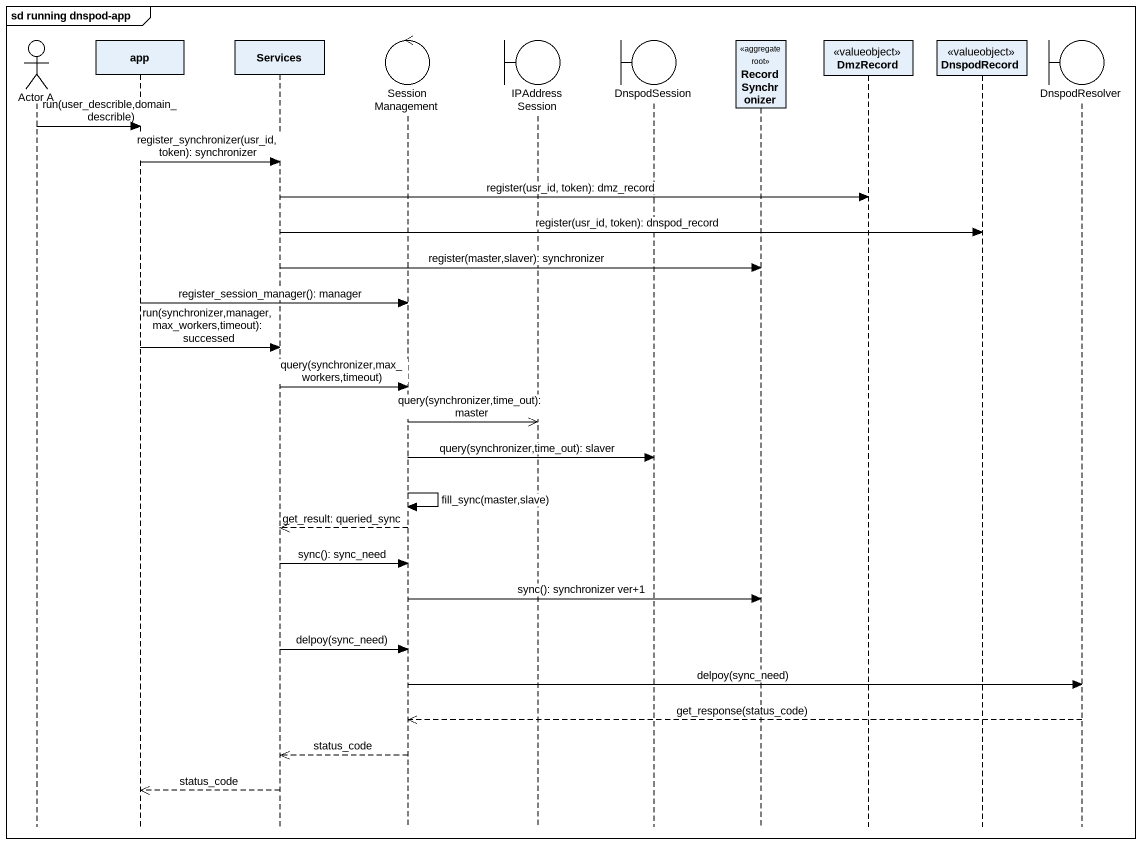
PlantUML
@startuml
mainframe sd running dnspod-app
hide footbox
actor "Actor A" as Actor_A
participant app
participant Services
control SessionManagement
boundary IPAddressSession
boundary DnspodSession
participant RecordSynchronizer <<aggregate root>>
participant DmzRecord <<valueobject>>
participant DnspodRecord <<valueobject>>
boundary DnspodResolver

Actor_A -> app : run(user_describle,domain_describle)
app -> Services : register_synchronizer(usr_id, token): synchronizer
Services -> DmzRecord : register(usr_id, token): dmz_record
Services -> DnspodRecord : register(usr_id, token): dnspod_record
Services -> RecordSynchronizer : register(master,slaver): synchronizer
app -> SessionManagement : register_session_manager(): manager
app -> Services : run(synchronizer,manager,max_workers,timeout): successed
Services -> SessionManagement : query(synchronizer,max_workers,timeout)
SessionManagement ->> IPAddressSession : query(synchronizer,time_out): master
SessionManagement -> DnspodSession : query(synchronizer,time_out): slaver
SessionManagement -> SessionManagement : fill_sync(master,slave)
SessionManagement -->> Services : get_result: queried_sync
Services -> SessionManagement : sync(): sync_need
SessionManagement -> RecordSynchronizer : sync(): synchronizer ver+1
Services -> SessionManagement : delpoy(sync_need)
SessionManagement -> DnspodResolver : delpoy(sync_need)
DnspodResolver -->> SessionManagement : get_response(status_code)
SessionManagement -->> Services : status_code
Services -->> app : status_code
@enduml
